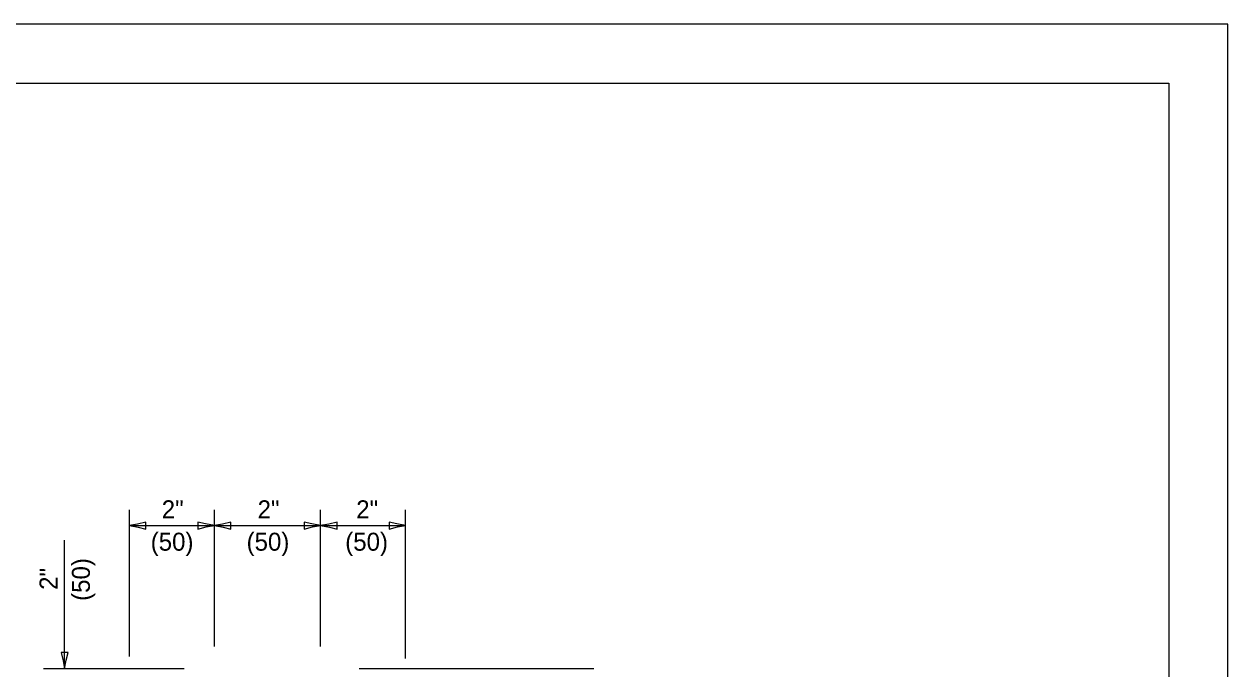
# Model space of a CAD drawing. Extents: x 0 to 2.83, y 0 to 1.83.
# Drawn here: x 1.983 to 2.833, y 1.378 to 1.833 of the extents above; entities that cross this region are included whole.
import ezdxf

# ---------------------------------------------------------------- set-up
doc = ezdxf.new("R2010")
doc.units = 0
for name, color, linetype in [('RD_Pr_Roadway_Dimensions', 7, 'Continuous'), ('SH_General_Details', 7, 'Continuous'), ('SH_Printer_Plotting_Border', 7, 'Continuous')]:
    doc.layers.add(name, color=color, linetype=linetype)

msp = doc.modelspace()

# ---------------------------------------------------------------- linework, layer by layer
at = {"layer": 'RD_Pr_Roadway_Dimensions'}
for p, q in [((2.05783, 1.38673), (2.05783, 1.49019)), ((2.11784, 1.3937), (2.11784, 1.49019)), ((2.19284, 1.3937), (2.19284, 1.49019)), ((2.25285, 1.38543), (2.25285, 1.49019)), ((2.05783, 1.4792), (2.11784, 1.4792)), ((2.11784, 1.4792), (2.19284, 1.4792)), ((2.19284, 1.4792), (2.25285, 1.4792)), ((2.01213, 1.37795), (2.01213, 1.46879)), ((2.09648, 1.37795), (1.99721, 1.37795)), ((2.38569, 1.37795), (2.22015, 1.37795))]:
    msp.add_line(p, q, dxfattribs=at)
for points in [[(2.06949, 1.47676), (2.0695, 1.4792), (2.0695, 1.48164), (2.06366, 1.48021), (2.05783, 1.4792), (2.06405, 1.47807)], [(2.10618, 1.48164), (2.10617, 1.4792), (2.10617, 1.47676), (2.11201, 1.47819), (2.11784, 1.4792), (2.11162, 1.48033)], [(2.1295, 1.47676), (2.1295, 1.4792), (2.1295, 1.48164), (2.12367, 1.48021), (2.11784, 1.4792), (2.12406, 1.47807)], [(2.18118, 1.48164), (2.18118, 1.4792), (2.18118, 1.47676), (2.18701, 1.47819), (2.19284, 1.4792), (2.18662, 1.48033)], [(2.2045, 1.47676), (2.20451, 1.4792), (2.20451, 1.48164), (2.19868, 1.48021), (2.19284, 1.4792), (2.19906, 1.47807)], [(2.24119, 1.48164), (2.24118, 1.4792), (2.24118, 1.47676), (2.24702, 1.47819), (2.25285, 1.4792), (2.24663, 1.48033)], [(2.01457, 1.38961), (2.01213, 1.38962), (2.00969, 1.38962), (2.01112, 1.38378), (2.01213, 1.37795), (2.01326, 1.38417)]]:
    msp.add_lwpolyline(points, close=True, dxfattribs=at)
at = {"layer": 'SH_General_Details'}
for p, q in [((2.83333, 1.83333), (0, 1.83333)), ((2.83333, 0), (2.83333, 1.83333))]:
    msp.add_line(p, q, dxfattribs=at)
msp.add_lwpolyline([(0.16667, 1.79167), (2.79167, 1.79167), (2.79167, 0.04167), (0.16667, 0.04167)], close=True, dxfattribs=at)
at = {"layer": 'SH_Printer_Plotting_Border'}
msp.add_lwpolyline([(0, 0), (2.83333, 0), (2.83333, 1.83333), (0, 1.83333)], close=True, dxfattribs=at)

# ---------------------------------------------------------------- texts
at = {"layer": 'RD_Pr_Roadway_Dimensions'}
for s, p in [('2"', (2.08066, 1.4843)), ('2"', (2.14834, 1.4843)), ('2"', (2.21796, 1.4843)), ('(50)', (2.07287, 1.46144)), ('(50)', (2.14055, 1.46144)), ('(50)', (2.21018, 1.46144))]:
    msp.add_text(s, height=0.0127, dxfattribs=at).set_placement(p)
for s, p in [('(50)', (2.02994, 1.42601)), ('2"', (2.00708, 1.43379))]:
    msp.add_text(s, height=0.0127, rotation=90, dxfattribs=at).set_placement(p)

doc.saveas('drawing.dxf')
